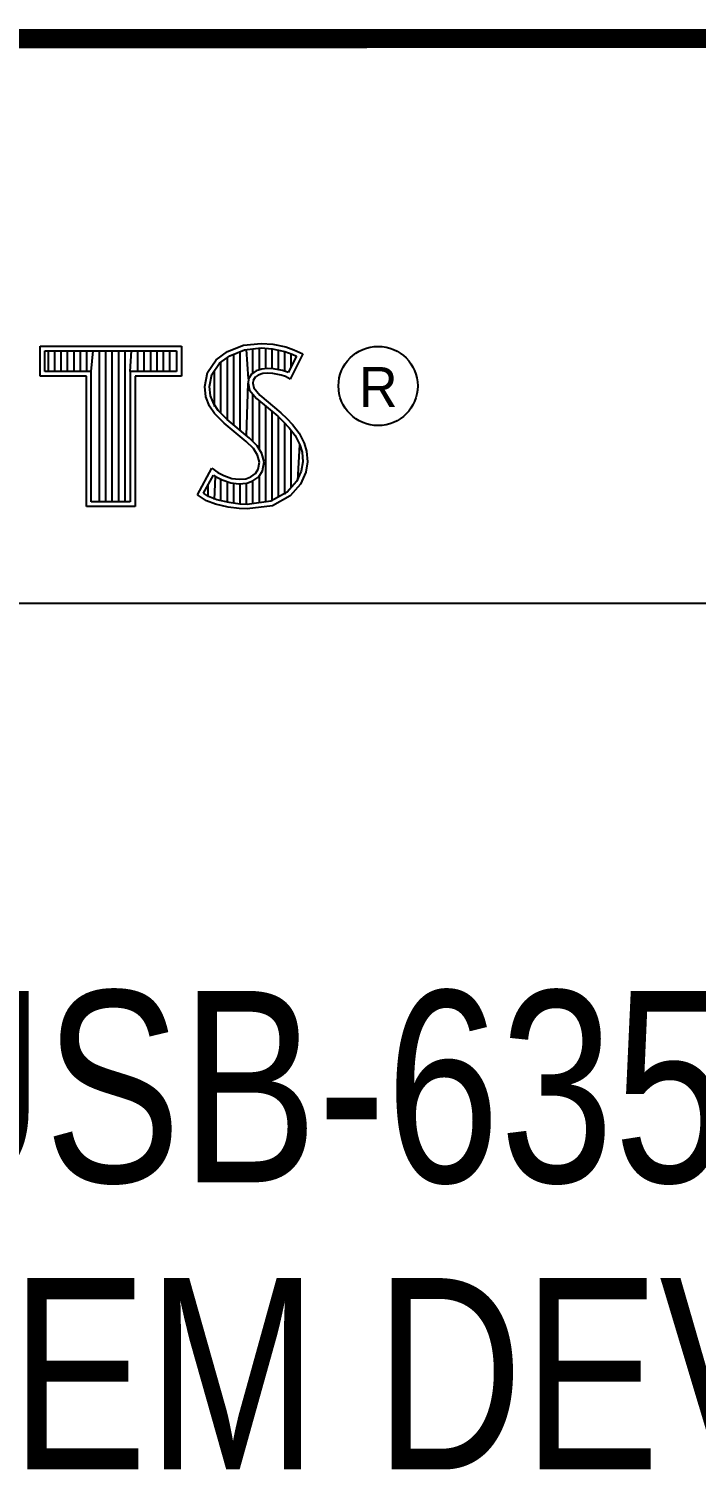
# Model space of a CAD drawing. Header units: inches. Extents: x 0 to 22, y 0 to 17.
# Drawn here: x 18.452 to 19.149, y 1.462 to 2.97 of the extents above; entities that cross this region are included whole.
import ezdxf

# ---------------------------------------------------------------- set-up
doc = ezdxf.new("R2010")
doc.units = ezdxf.units.IN
doc.header["$LTSCALE"] = 1.21
doc.header["$MEASUREMENT"] = 0
doc.layers.get('0').update_dxf_attribs({"linetype": 'CONTINUOUS'})
doc.layers.add('NOTE', color=7, linetype='CONTINUOUS')
doc.styles.get("Standard").update_dxf_attribs({"font": 'txt', "width": 0.8})
doc.styles.add('TEXTSTYLE_2', font='txt')

msp = doc.modelspace()

# ---------------------------------------------------------------- linework, layer by layer
at = {"color": 2, "linetype": 'CONTINUOUS'}
for p, q in [((16.3737, 2.9596), (21.5037, 2.9596)), ((16.375, 2.96), (21.5, 2.96)), ((18.6766, 2.6393), (18.695, 2.6413)), ((18.695, 2.6413), (18.7074, 2.6405)), ((18.7074, 2.6405), (18.7209, 2.6376)), ((18.4641, 2.6383), (18.6117, 2.6383)), ((18.4641, 2.607), (18.4641, 2.6383)), ((18.469, 2.6334), (18.6068, 2.6334)), ((18.469, 2.6119), (18.469, 2.6334)), ((18.4729, 2.6119), (18.4729, 2.6334)), ((18.4795, 2.6119), (18.4795, 2.6334)), ((18.4862, 2.6119), (18.4862, 2.6334)), ((18.4929, 2.6119), (18.4929, 2.6334)), ((18.4996, 2.6119), (18.4996, 2.6334)), ((18.5062, 2.6119), (18.5062, 2.6334)), ((18.5129, 2.6119), (18.5129, 2.6334)), ((18.5174, 2.6119), (18.5196, 2.6334)), ((18.5263, 2.4756), (18.5263, 2.6334)), ((18.5329, 2.4756), (18.5329, 2.6334)), ((18.5396, 2.4756), (18.5396, 2.6334)), ((18.5463, 2.4756), (18.5463, 2.6334)), ((18.553, 2.4756), (18.553, 2.6334)), ((18.5584, 2.6119), (18.5596, 2.6334)), ((18.5663, 2.6119), (18.5663, 2.6334)), ((18.573, 2.6119), (18.573, 2.6334)), ((18.5797, 2.6119), (18.5797, 2.6334)), ((18.5863, 2.6119), (18.5863, 2.6334)), ((18.593, 2.6119), (18.593, 2.6334)), ((18.5997, 2.6119), (18.5997, 2.6334)), ((18.6068, 2.6334), (18.6068, 2.6119)), ((18.6117, 2.6383), (18.6117, 2.607)), ((18.648, 2.624), (18.6599, 2.6327)), ((18.6516, 2.6206), (18.6622, 2.6284)), ((18.6598, 2.5616), (18.6598, 2.6266)), ((18.6599, 2.6327), (18.6766, 2.6393)), ((18.6622, 2.6284), (18.6777, 2.6346)), ((18.6664, 2.556), (18.6664, 2.6301)), ((18.6731, 2.5504), (18.6731, 2.6327)), ((18.6777, 2.6346), (18.6951, 2.6365)), ((18.6819, 2.6044), (18.6798, 2.6348)), ((18.6865, 2.6103), (18.6865, 2.6355)), ((18.6932, 2.6137), (18.6932, 2.6362)), ((18.6951, 2.6365), (18.7067, 2.6356)), ((18.6998, 2.6149), (18.6998, 2.6361)), ((18.7065, 2.6148), (18.7065, 2.6357)), ((18.7067, 2.6356), (18.7196, 2.6329)), ((18.7132, 2.6137), (18.7132, 2.6343)), ((18.7196, 2.6329), (18.7275, 2.6302)), ((18.7199, 2.6121), (18.7199, 2.6328)), ((18.7209, 2.6376), (18.7293, 2.6347)), ((18.7319, 2.6281), (18.7233, 2.6108)), ((18.7385, 2.6304), (18.7252, 2.6039)), ((18.7265, 2.6173), (18.7265, 2.6305)), ((18.7275, 2.6302), (18.7319, 2.6281)), ((18.7293, 2.6347), (18.7385, 2.6304)), ((18.5174, 2.6119), (18.469, 2.6119)), ((18.5174, 2.4756), (18.5174, 2.6119)), ((18.6068, 2.6119), (18.5584, 2.6119)), ((18.5584, 2.6119), (18.5584, 2.4756)), ((18.6362, 2.5964), (18.6391, 2.6108)), ((18.6391, 2.6108), (18.648, 2.624)), ((18.6437, 2.6089), (18.6516, 2.6206)), ((18.6464, 2.5754), (18.6464, 2.613)), ((18.6531, 2.5683), (18.6531, 2.6217)), ((18.6897, 2.6126), (18.6851, 2.6093)), ((18.6958, 2.6144), (18.6897, 2.6126)), ((18.6967, 2.6097), (18.6918, 2.6082)), ((18.7018, 2.6151), (18.6958, 2.6144)), ((18.7019, 2.6102), (18.6967, 2.6097)), ((18.708, 2.6148), (18.7018, 2.6151)), ((18.7074, 2.6099), (18.7019, 2.6102)), ((18.716, 2.6082), (18.7074, 2.6099)), ((18.7172, 2.6129), (18.708, 2.6148)), ((18.7227, 2.6112), (18.7172, 2.6129)), ((18.7233, 2.6108), (18.7227, 2.6112)), ((18.5125, 2.607), (18.4641, 2.607)), ((18.5125, 2.4708), (18.5125, 2.607)), ((18.6117, 2.607), (18.5633, 2.607)), ((18.5633, 2.607), (18.5633, 2.4708)), ((18.6374, 2.5855), (18.6362, 2.5964)), ((18.6411, 2.5962), (18.6437, 2.6089)), ((18.6421, 2.5866), (18.6411, 2.5962)), ((18.6798, 2.5449), (18.6815, 2.5996)), ((18.6819, 2.6044), (18.6815, 2.5996)), ((18.6815, 2.5996), (18.683, 2.5925)), ((18.6851, 2.6093), (18.6819, 2.6044)), ((18.6866, 2.6027), (18.6864, 2.5999)), ((18.6864, 2.5999), (18.6875, 2.5947)), ((18.6887, 2.6059), (18.6866, 2.6027)), ((18.6875, 2.5947), (18.6936, 2.5872)), ((18.6918, 2.6082), (18.6887, 2.6059)), ((18.7206, 2.6068), (18.716, 2.6082)), ((18.7252, 2.6039), (18.7206, 2.6068)), ((18.6411, 2.5757), (18.6374, 2.5855)), ((18.6455, 2.578), (18.6421, 2.5866)), ((18.683, 2.5925), (18.6901, 2.5838)), ((18.6865, 2.5387), (18.6865, 2.5882)), ((18.6901, 2.5838), (18.7125, 2.5652)), ((18.6932, 2.5305), (18.6932, 2.5812)), ((18.6936, 2.5872), (18.7157, 2.5688)), ((18.6463, 2.5682), (18.6411, 2.5757)), ((18.6501, 2.5713), (18.6455, 2.578)), ((18.6506, 2.5639), (18.6463, 2.5682)), ((18.6541, 2.5673), (18.6501, 2.5713)), ((18.6597, 2.5617), (18.6541, 2.5673)), ((18.6998, 2.4757), (18.6998, 2.5757)), ((18.7065, 2.4766), (18.7065, 2.5701)), ((18.7125, 2.5652), (18.7183, 2.5593)), ((18.7132, 2.4809), (18.7132, 2.5645)), ((18.7157, 2.5688), (18.7218, 2.5627)), ((18.6564, 2.5581), (18.6506, 2.5639)), ((18.6794, 2.5388), (18.6564, 2.5581)), ((18.6827, 2.5424), (18.6597, 2.5617)), ((18.7183, 2.5593), (18.7242, 2.5532)), ((18.7199, 2.4834), (18.7199, 2.5577)), ((18.7218, 2.5627), (18.7278, 2.5564)), ((18.7242, 2.5532), (18.7306, 2.5449)), ((18.7265, 2.4907), (18.7265, 2.5501)), ((18.7278, 2.5564), (18.7348, 2.5475)), ((18.6869, 2.5313), (18.6794, 2.5388)), ((18.6908, 2.5344), (18.6827, 2.5424)), ((18.6957, 2.5264), (18.6908, 2.5344)), ((18.7306, 2.5449), (18.7354, 2.5353)), ((18.7332, 2.4981), (18.7354, 2.5353)), ((18.7348, 2.5475), (18.7399, 2.5371)), ((18.7354, 2.5353), (18.7377, 2.5278)), ((18.7399, 2.5371), (18.7425, 2.5287)), ((18.6913, 2.5244), (18.6869, 2.5313)), ((18.6933, 2.5172), (18.6913, 2.5244)), ((18.6983, 2.5174), (18.6957, 2.5264)), ((18.7377, 2.5278), (18.7385, 2.5177)), ((18.7425, 2.5287), (18.7434, 2.5175)), ((18.6285, 2.4832), (18.6434, 2.5109)), ((18.6434, 2.5109), (18.6498, 2.5063)), ((18.6498, 2.5063), (18.6561, 2.5031)), ((18.6841, 2.502), (18.689, 2.5054)), ((18.689, 2.5054), (18.6918, 2.51)), ((18.6918, 2.51), (18.6933, 2.5172)), ((18.6926, 2.502), (18.6964, 2.5082)), ((18.6964, 2.5082), (18.6983, 2.5174)), ((18.737, 2.5079), (18.7321, 2.4969)), ((18.7417, 2.5066), (18.7362, 2.4942)), ((18.7385, 2.5177), (18.737, 2.5079)), ((18.7434, 2.5175), (18.7417, 2.5066)), ((18.6348, 2.4848), (18.6451, 2.5037)), ((18.6397, 2.4814), (18.6397, 2.4939)), ((18.6451, 2.5037), (18.6472, 2.5021)), ((18.6464, 2.4783), (18.6472, 2.5021)), ((18.6472, 2.5021), (18.6542, 2.4986)), ((18.6531, 2.4769), (18.6531, 2.499)), ((18.6542, 2.4986), (18.6634, 2.4955)), ((18.6561, 2.5031), (18.6645, 2.5002)), ((18.6598, 2.4753), (18.6598, 2.4967)), ((18.6634, 2.4955), (18.6719, 2.4945)), ((18.6645, 2.5002), (18.672, 2.4994)), ((18.6664, 2.4743), (18.6664, 2.4951)), ((18.6719, 2.4945), (18.68, 2.4952)), ((18.672, 2.4994), (18.6789, 2.4999)), ((18.6731, 2.4733), (18.6731, 2.4943)), ((18.6789, 2.4999), (18.6841, 2.502)), ((18.6798, 2.4731), (18.6798, 2.4951)), ((18.68, 2.4952), (18.6864, 2.4976)), ((18.6864, 2.4976), (18.6926, 2.502)), ((18.6865, 2.4739), (18.6865, 2.4977)), ((18.6932, 2.4748), (18.6932, 2.5024)), ((18.7321, 2.4969), (18.7222, 2.4859)), ((18.7362, 2.4942), (18.7252, 2.4821)), ((18.5584, 2.4756), (18.5174, 2.4756)), ((18.638, 2.4769), (18.6285, 2.4832)), ((18.6402, 2.4812), (18.6348, 2.4848)), ((18.6472, 2.4732), (18.638, 2.4769)), ((18.6486, 2.4778), (18.6402, 2.4812)), ((18.6616, 2.4751), (18.6486, 2.4778)), ((18.6727, 2.4734), (18.6616, 2.4751)), ((18.7053, 2.4764), (18.6804, 2.4731)), ((18.7222, 2.4859), (18.7053, 2.4764)), ((18.7252, 2.4821), (18.7068, 2.4717)), ((18.5633, 2.4708), (18.5125, 2.4708)), ((18.6607, 2.4703), (18.6472, 2.4732)), ((18.6722, 2.4686), (18.6607, 2.4703)), ((18.6806, 2.4683), (18.6722, 2.4686)), ((18.6804, 2.4731), (18.6727, 2.4734)), ((18.7068, 2.4717), (18.6806, 2.4683)), ((16.7288, 2.37), (21.5, 2.37))]:
    msp.add_line(p, q, dxfattribs=at)
at = {"color": 7, "linetype": 'CONTINUOUS', "const_width": 0.02}
msp.add_lwpolyline([(13.6, 2.9595), (21.5, 2.96)], dxfattribs=at)
at = {"color": 2, "linetype": 'CONTINUOUS'}
msp.add_circle((18.8172, 2.5968), 0.0414, dxfattribs=at)

# ---------------------------------------------------------------- texts
at = {"color": 2, "linetype": 'CONTINUOUS', "insert": (18.7972, 2.6166), "char_height": 0.0418, "width": 0.041753, "attachment_point": 1, "line_spacing_factor": 0.9, "style": 'TEXTSTYLE_2'}
msp.add_mtext('R', dxfattribs=at)
at = {"layer": 'NOTE', "color": 7, "linetype": 'CONTINUOUS', "insert": (18.9387, 1.9646), "char_height": 0.2, "width": 2.56, "attachment_point": 2, "line_spacing_factor": 0.9}
msp.add_mtext('NI USB-6356/6366\\POEM DEVICE', dxfattribs=at)

doc.saveas('drawing.dxf')
